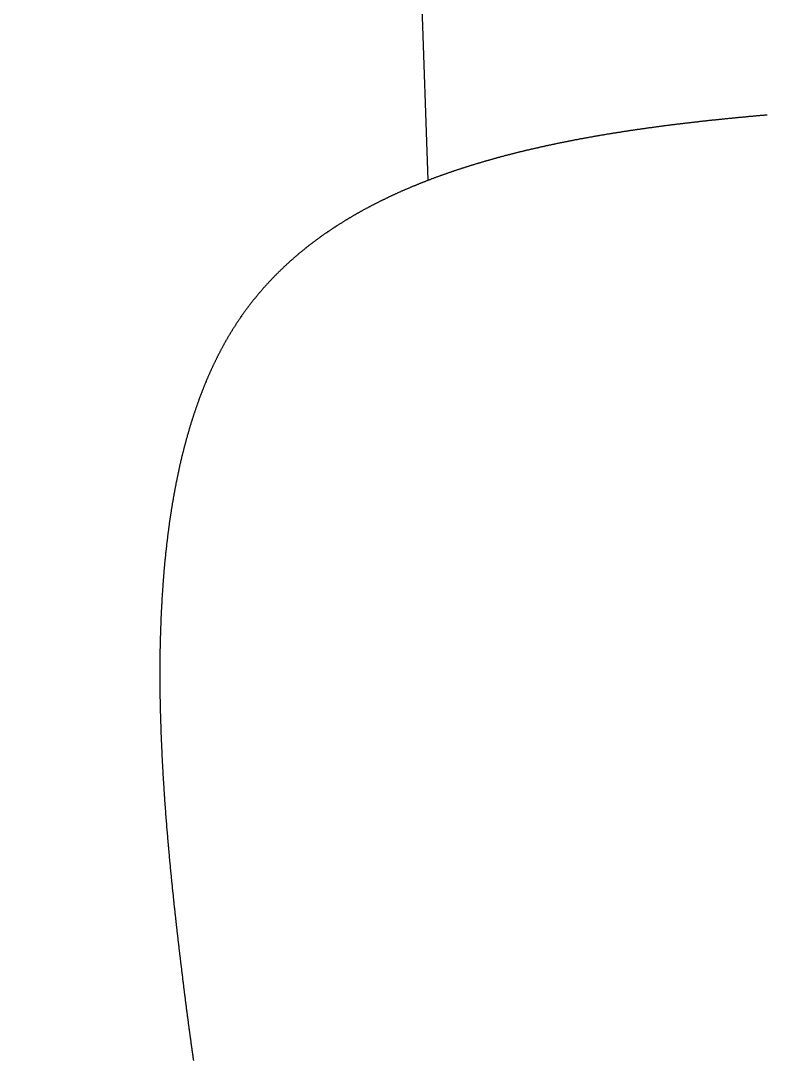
# Model space of a CAD drawing. Header units: millimetres. Extents: x 88 to 97873, y 32 to 55088.
# Drawn here: x 48986.26 to 48988.75, y 5114.831 to 5118.303 of the extents above; entities that cross this region are included whole.
import ezdxf

# ---------------------------------------------------------------- set-up
doc = ezdxf.new("R2010")
doc.units = ezdxf.units.MM
doc.header["$LTSCALE"] = 0.3

# ---------------------------------------------------------------- blocks, each defined once
blk = doc.blocks.new('FICHA_JACK5_FEMEA')
h = blk.add_hatch()
h.set_pattern_fill('ANSI35', color=256, scale=20, angle=43)
h.paths.add_polyline_path([(344.37, 0, 1), (-344.37, 0, 0.330565), (-99.72, -329.62), (-101.07, -328.28), (-102.31, -326.82), (-103.43, -325.3), (-104.47, -323.74), (-105.45, -322.14), (-106.38, -320.52), (-107.27, -318.93), (-108.1, -317.38), (-108.82, -316.04), (-110.22, -313.41), (-111.25, -311.49), (-112.23, -309.62), (-113.2, -307.78), (-114.15, -305.95), (-115.08, -304.13), (-116.01, -302.31), (-116.92, -300.49), (-117.82, -298.66), (-118.7, -296.83), (-119.58, -294.99), (-120.43, -293.15), (-121.26, -291.31), (-122.08, -289.46), (-122.88, -287.59), (-123.66, -285.71), (-124.42, -283.83), (-125.15, -281.94), (-125.85, -280.05), (-126.52, -278.16), (-127.17, -276.25), (-127.79, -274.34), (-128.37, -272.42), (-128.93, -270.49), (-129.45, -268.56), (-129.95, -266.64), (-130.42, -264.72), (-130.86, -262.8), (-131.28, -260.86), (-131.68, -258.9), (-132.06, -256.93), (-132.43, -254.96), (-132.77, -252.99), (-133.1, -251.02), (-133.41, -249.04), (-133.71, -247.06), (-134, -245.09), (-134.27, -243.11), (-134.54, -241.14), (-134.79, -239.18), (-135.03, -237.23), (-135.27, -235.25), (-135.51, -233.19), (-135.75, -231.13), (-135.97, -229.06), (-136.18, -227.02), (-136.38, -224.98), (-136.56, -222.95), (-136.72, -220.92), (-136.87, -218.88), (-137, -216.83), (-137.11, -214.76), (-137.2, -212.72), (-137.27, -210.71), (-137.31, -208.69), (-137.33, -206.68), (-137.32, -204.63), (-137.28, -202.56), (-137.2, -200.5), (-137.09, -198.45), (-136.94, -196.42), (-136.75, -194.37), (-136.51, -192.31), (-136.23, -190.29), (-135.89, -188.26), (-135.49, -186.23), (-135.03, -184.25), (-134.51, -182.28), (-133.91, -180.34), (-133.24, -178.42), (-132.47, -176.51), (-131.6, -174.65), (-130.63, -172.83), (-129.56, -171.09), (-128.4, -169.44), (-127.13, -167.88), (-125.77, -166.4), (-124.32, -165.01), (-122.81, -163.72), (-121.24, -162.52), (-119.6, -161.4), (-117.91, -160.36), (-116.18, -159.4), (-114.41, -158.52), (-112.62, -157.7), (-110.77, -156.94), (-108.9, -156.24), (-107.02, -155.59), (-105.12, -155), (-103.21, -154.46), (-101.27, -153.96), (-99.33, -153.5), (-97.39, -153.07), (-95.42, -152.68), (-93.46, -152.33), (-91.51, -152), (-89.54, -151.7), (-87.55, -151.42), (-85.58, -151.16), (-83.63, -150.93), (-81.67, -150.71), (-79.7, -150.51), (-77.72, -150.32), (-75.73, -150.15), (-73.77, -149.99), (-71.79, -149.83), (-69.78, -149.69), (-67.77, -149.55), (-65.75, -149.42), (-63.74, -149.29), (-61.72, -149.18), (-59.7, -149.07), (-57.67, -148.97), (-55.65, -148.88), (-53.62, -148.79), (-51.59, -148.71), (-49.55, -148.63), (-47.51, -148.56), (-45.48, -148.5), (-43.47, -148.44), (-41.5, -148.39), (-39.53, -148.35), (-37.55, -148.3), (-35.58, -148.26), (-33.6, -148.23), (-31.62, -148.2), (-29.64, -148.17), (-27.66, -148.15), (-25.68, -148.13), (-23.7, -148.11), (-21.71, -148.1), (-19.73, -148.08), (-17.74, -148.07), (-16.69, -148.07), (-16.62, -148.07), (-16.55, -148.07), (-16.47, -148.07), (-16.4, -148.07), (-16.33, -148.07), (-16.25, -148.07), (-16.18, -148.07), (-16.11, -148.07), (-16.03, -148.07), (-15.96, -148.07), (-15.88, -148.06), (-15.81, -148.06), (-15.74, -148.06), (-15.66, -148.06), (-15.59, -148.06), (-15.52, -148.06), (-15.44, -148.06), (-15.37, -148.06), (-15.3, -148.06), (-15.22, -148.06), (-15.15, -148.06), (-15.07, -148.06), (-15, -148.06), (-14.93, -148.06), (-14.85, -148.06), (-14.78, -148.06), (-14.71, -148.06), (-14.63, -148.06), (-14.56, -148.06), (-14.49, -148.06), (-14.41, -148.06), (-14.34, -148.06), (-14.26, -148.06), (-14.19, -148.06), (-14.12, -148.06), (-14.04, -148.06), (-13.97, -148.06), (-13.9, -148.06), (-13.82, -148.06), (-13.75, -148.06), (-13.68, -148.06), (-13.6, -148.06), (-13.53, -148.06), (-13.45, -148.06), (-13.38, -148.06), (-13.31, -148.06), (-13.23, -148.06), (-13.16, -148.06), (-13.09, -148.06), (-13.01, -148.06), (-12.94, -148.06), (-12.86, -148.06), (-12.79, -148.06), (-12.72, -148.05), (-12.64, -148.05), (-12.57, -148.05), (-12.5, -148.05), (-12.42, -148.05), (-12.35, -148.05), (-12.28, -148.05), (-12.2, -148.05), (-12.13, -148.05), (-12.05, -148.05), (-11.98, -148.05), (-11.91, -148.05), (-11.83, -148.05), (-11.76, -148.05), (-11.69, -148.05), (-11.61, -148.05), (-11.54, -148.05), (-11.46, -148.05), (-11.39, -148.05), (-11.32, -148.05), (-11.24, -148.05), (-11.17, -148.05), (-11.1, -148.05), (-11.02, -148.05), (-10.95, -148.05), (-10.88, -148.05), (-10.8, -148.05), (-10.73, -148.05), (-10.65, -148.05), (-10.58, -148.05), (-10.51, -148.05), (-10.43, -148.05), (-10.36, -148.05), (-10.29, -148.05), (-10.21, -148.05), (-10.14, -148.05), (-10.06, -148.05), (-9.99, -148.05), (-9.92, -148.05), (-9.84, -148.05), (-9.77, -148.05), (-9.7, -148.05), (-9.62, -148.05), (-9.55, -148.05), (-9.48, -148.05), (-9.4, -148.05), (-9.33, -148.05), (-9.25, -148.05), (-9.18, -148.05), (-9.11, -148.05), (-9.03, -148.05), (-8.96, -148.05), (-8.89, -148.05), (-8.81, -148.05), (-8.74, -148.05), (-8.66, -148.05), (-8.59, -148.05), (-8.52, -148.05), (-8.44, -148.05), (-8.37, -148.05), (-8.3, -148.05), (-8.22, -148.05), (-8.15, -148.05), (-8.07, -148.05), (-8, -148.05), (-7.93, -148.05), (-7.85, -148.05), (-7.78, -148.05), (-7.71, -148.05), (-7.63, -148.05), (-7.56, -148.05), (-7.48, -148.05), (-7.41, -148.05), (-7.34, -148.05), (-7.26, -148.05), (-7.19, -148.05), (-7.12, -148.05), (-7.04, -148.05), (-6.97, -148.05), (-6.89, -148.05), (-6.82, -148.05), (-6.75, -148.05), (-6.67, -148.05), (-6.6, -148.05), (-6.53, -148.05), (-6.45, -148.05), (-6.38, -148.05), (-6.31, -148.05), (-6.23, -148.05), (-6.16, -148.05), (-6.08, -148.05), (-6.01, -148.05), (-5.94, -148.05), (-5.86, -148.05), (-5.79, -148.05), (-5.72, -148.05), (-5.64, -148.05), (-5.57, -148.04), (-5.49, -148.04), (-5.42, -148.04), (-5.35, -148.04), (-5.27, -148.04), (-5.2, -148.04), (-5.13, -148.04), (-5.05, -148.04), (-4.98, -148.04), (-4.9, -148.04), (-4.83, -148.04), (-4.76, -148.04), (-4.68, -148.04), (-4.61, -148.04), (-4.54, -148.04), (-4.46, -148.04), (-4.39, -148.04), (-4.31, -148.04), (-4.24, -148.04), (-4.17, -148.04), (-4.09, -148.04), (-4.02, -148.04), (-3.95, -148.04), (-3.87, -148.04), (-3.8, -148.04), (-3.72, -148.04), (-3.65, -148.04), (-3.58, -148.04), (-3.5, -148.04), (-3.43, -148.04), (-3.36, -148.04), (-3.28, -148.04), (-3.21, -148.04), (-3.13, -148.04), (-3.06, -148.04), (-2.99, -148.04), (-2.91, -148.04), (-2.84, -148.04), (-2.77, -148.04), (-2.69, -148.04), (-2.62, -148.04), (-2.54, -148.04), (-2.47, -148.04), (-2.4, -148.04), (-2.32, -148.04), (-2.25, -148.04), (-2.18, -148.04), (-2.1, -148.04), (-2.03, -148.04), (-1.95, -148.04), (-1.88, -148.04), (-1.81, -148.04), (-1.73, -148.04), (-1.66, -148.04), (-1.59, -148.04), (-1.51, -148.04), (-1.44, -148.04), (-1.36, -148.04), (-1.29, -148.04), (-1.22, -148.04), (-1.14, -148.04), (-1.07, -148.04), (-1, -148.04), (-0.92, -148.04), (-0.85, -148.04), (-0.77, -148.04), (-0.7, -148.04), (-0.63, -148.04), (-0.55, -148.04), (-0.48, -148.04), (-0.41, -148.04), (-0.33, -148.04), (-0.26, -148.04), (-0.18, -148.04), (-0.11, -148.04), (-0.04, -148.04), (0.04, -148.04), (0.11, -148.04), (0.18, -148.04), (0.26, -148.04), (0.33, -148.04), (0.41, -148.04), (0.48, -148.04), (0.55, -148.04), (0.63, -148.04), (0.7, -148.04), (0.77, -148.04), (0.85, -148.04), (0.92, -148.04), (1, -148.04), (1.07, -148.04), (1.14, -148.04), (1.22, -148.04), (1.29, -148.04), (1.36, -148.04), (1.44, -148.04), (1.51, -148.04), (1.59, -148.04), (1.66, -148.04), (1.73, -148.04), (1.81, -148.04), (1.88, -148.04), (1.95, -148.04), (2.03, -148.04), (2.1, -148.04), (2.18, -148.04), (2.25, -148.04), (2.32, -148.04), (2.4, -148.04), (2.47, -148.04), (2.54, -148.04), (2.62, -148.04), (2.69, -148.04), (2.77, -148.04), (2.84, -148.04), (2.91, -148.04), (2.99, -148.04), (3.06, -148.04), (3.13, -148.04), (3.21, -148.04), (3.28, -148.04), (3.36, -148.04), (3.43, -148.04), (3.5, -148.04), (3.58, -148.04), (3.65, -148.04), (3.72, -148.04), (3.8, -148.04), (3.87, -148.04), (3.95, -148.04), (4.02, -148.04), (4.09, -148.04), (4.17, -148.04), (4.24, -148.04), (4.31, -148.04), (4.39, -148.04), (4.46, -148.04), (4.54, -148.04), (4.61, -148.04), (4.68, -148.04), (4.76, -148.04), (4.83, -148.04), (4.9, -148.04), (4.98, -148.04), (5.05, -148.04), (5.13, -148.04), (5.2, -148.04), (5.27, -148.04), (5.35, -148.04), (5.42, -148.04), (5.49, -148.04), (5.57, -148.04), (5.64, -148.04), (5.72, -148.04), (5.79, -148.04), (5.86, -148.04), (5.94, -148.04), (6.01, -148.04), (6.08, -148.04), (6.16, -148.04), (6.23, -148.04), (6.31, -148.04), (6.38, -148.04), (6.45, -148.04), (6.53, -148.04), (6.6, -148.04), (6.67, -148.04), (6.75, -148.04), (6.82, -148.04), (6.9, -148.04), (6.97, -148.04), (7.04, -148.04), (7.12, -148.04), (7.19, -148.04), (7.26, -148.04), (7.34, -148.04), (7.41, -148.04), (7.48, -148.04), (7.56, -148.04), (7.63, -148.05), (7.71, -148.05), (7.78, -148.05), (7.85, -148.05), (7.93, -148.05), (8, -148.05), (8.07, -148.05), (8.15, -148.05), (8.22, -148.05), (8.3, -148.05), (8.37, -148.05), (8.44, -148.05), (8.52, -148.05), (8.59, -148.05), (8.66, -148.05), (8.74, -148.05), (8.81, -148.05), (8.89, -148.05), (8.96, -148.05), (9.03, -148.05), (9.11, -148.05), (9.18, -148.05), (9.25, -148.05), (9.33, -148.05), (9.4, -148.05), (9.48, -148.05), (9.55, -148.05), (9.62, -148.05), (9.7, -148.05), (9.77, -148.05), (9.84, -148.05), (9.92, -148.05), (9.99, -148.05), (10.07, -148.05), (10.14, -148.05), (10.21, -148.05), (10.29, -148.05), (10.36, -148.05), (10.43, -148.05), (10.51, -148.05), (10.58, -148.05), (10.66, -148.05), (10.73, -148.05), (10.8, -148.05), (10.88, -148.05), (10.95, -148.05), (11.02, -148.05), (11.1, -148.05), (11.17, -148.05), (11.24, -148.05), (11.32, -148.05), (11.39, -148.05), (11.47, -148.05), (11.54, -148.05), (11.61, -148.05), (11.69, -148.05), (11.76, -148.05), (11.83, -148.05), (11.91, -148.05), (11.98, -148.05), (12.06, -148.05), (12.13, -148.05), (12.2, -148.05), (12.28, -148.05), (12.35, -148.05), (12.42, -148.05), (12.5, -148.05), (12.57, -148.05), (12.65, -148.05), (12.72, -148.05), (12.79, -148.05), (12.87, -148.05), (12.94, -148.05), (13.01, -148.05), (13.09, -148.05), (13.16, -148.05), (13.23, -148.05), (13.31, -148.05), (13.38, -148.05), (13.46, -148.05), (13.53, -148.05), (13.6, -148.05), (13.68, -148.05), (13.75, -148.05), (13.82, -148.05), (13.9, -148.05), (13.97, -148.05), (14.05, -148.05), (14.12, -148.05), (14.19, -148.05), (14.27, -148.05), (14.34, -148.05), (14.41, -148.05), (14.49, -148.05), (14.56, -148.05), (14.63, -148.05), (14.71, -148.05), (14.78, -148.06), (14.86, -148.06), (14.93, -148.06), (15, -148.06), (15.08, -148.06), (15.15, -148.06), (15.22, -148.06), (15.3, -148.06), (15.37, -148.06), (15.44, -148.06), (15.52, -148.06), (15.59, -148.06), (15.67, -148.06), (15.74, -148.06), (15.81, -148.06), (15.89, -148.06), (15.96, -148.06), (16.03, -148.06), (16.11, -148.06), (16.18, -148.06), (16.26, -148.06), (16.33, -148.06), (16.4, -148.06), (16.48, -148.06), (16.55, -148.06), (16.62, -148.06), (16.7, -148.06), (16.77, -148.06), (16.84, -148.06), (16.92, -148.06), (16.99, -148.06), (17.07, -148.06), (17.14, -148.06), (17.21, -148.06), (17.29, -148.06), (17.36, -148.06), (17.43, -148.06), (17.51, -148.06), (17.58, -148.06), (17.65, -148.06), (17.73, -148.06), (17.8, -148.06), (18.89, -148.07), (20.95, -148.08), (23.01, -148.09), (25.06, -148.11), (27.12, -148.12), (29.18, -148.14), (31.23, -148.17), (33.28, -148.2), (35.34, -148.23), (37.39, -148.26), (39.44, -148.3), (41.48, -148.34), (43.53, -148.39), (45.57, -148.45), (47.61, -148.5), (49.65, -148.57), (51.69, -148.64), (53.72, -148.71), (55.75, -148.8), (57.78, -148.88), (59.81, -148.98), (61.83, -149.08), (63.86, -149.19), (65.87, -149.3), (67.89, -149.43), (69.9, -149.56), (71.91, -149.7), (73.96, -149.85), (76.05, -150.01), (78.11, -150.18), (80.17, -150.37), (82.22, -150.56), (84.26, -150.78), (86.29, -151.01), (88.3, -151.25), (90.34, -151.53), (92.39, -151.82), (94.41, -152.15), (96.42, -152.5), (98.43, -152.88), (100.45, -153.3), (102.44, -153.76), (104.43, -154.25), (106.41, -154.8), (108.38, -155.39), (110.34, -156.04), (112.25, -156.74), (114.14, -157.5), (116, -158.33), (117.83, -159.23), (119.62, -160.2), (121.37, -161.26), (123.07, -162.41), (124.69, -163.63), (126.23, -164.93), (127.68, -166.32), (129.05, -167.79), (130.32, -169.35), (131.48, -170.97), (132.52, -172.66), (133.47, -174.41), (134.33, -176.21), (135.09, -178.06), (135.77, -179.93), (136.37, -181.84), (136.9, -183.76), (137.36, -185.7), (137.76, -187.65), (138.11, -189.61), (138.4, -191.56), (138.65, -193.54), (138.85, -195.54), (139.02, -197.53), (139.14, -199.51), (139.23, -201.49), (139.29, -203.49), (139.32, -205.5), (139.32, -207.51), (139.29, -209.53), (139.24, -211.54), (139.16, -213.55), (139.06, -215.55), (138.95, -217.55), (138.82, -219.53), (138.67, -221.5), (138.5, -223.48), (138.32, -225.48), (138.13, -227.45), (137.92, -229.42), (137.71, -231.39), (137.49, -233.32), (137.26, -235.31), (137.01, -237.35), (136.75, -239.38), (136.49, -241.4), (136.22, -243.41), (135.94, -245.43), (135.64, -247.45), (135.34, -249.47), (135.01, -251.48), (134.67, -253.49), (134.32, -255.5), (133.95, -257.5), (133.55, -259.5), (133.13, -261.49), (132.69, -263.48), (132.23, -265.44), (131.75, -267.39), (131.23, -269.34), (130.69, -271.28), (130.12, -273.21), (129.52, -275.14), (128.89, -277.06), (128.24, -278.96), (127.56, -280.83), (126.86, -282.68), (126.13, -284.53), (125.38, -286.37), (124.61, -288.21), (123.82, -290.03), (123.01, -291.84), (122.19, -293.64), (121.36, -295.42), (120.51, -297.21), (119.65, -298.98), (118.78, -300.76), (117.89, -302.52), (117.01, -304.27), (116.11, -306.01), (115.22, -307.72), (114.33, -309.43), (113.44, -311.1), (112.6, -312.7), (112.12, -313.59), (112.11, -313.62), (112.09, -313.65), (112.07, -313.68), (111.13, -315.45), (109.98, -317.6), (108.91, -319.56), (107.84, -321.45), (106.74, -323.29), (105.58, -325.08), (104.33, -326.79), (102.98, -328.37), (102.62, -328.72, 0.328122)])
blk.add_lwpolyline([(78.16, -150.19), (78.23, -150.19), (78.3, -150.2), (78.37, -150.21), (78.44, -150.21), (78.52, -150.22), (78.59, -150.22), (78.66, -150.23), (78.73, -150.24), (78.8, -150.24), (78.87, -150.25), (78.94, -150.26), (79.01, -150.26), (79.08, -150.27), (79.16, -150.27), (79.23, -150.28), (79.3, -150.29), (79.37, -150.29), (79.44, -150.3), (79.51, -150.31), (79.58, -150.31), (79.65, -150.32), (79.72, -150.33), (79.79, -150.33), (79.87, -150.34), (79.94, -150.35), (80.01, -150.35), (80.08, -150.36), (80.15, -150.37), (80.22, -150.37), (80.29, -150.38), (80.36, -150.39), (80.43, -150.39), (80.5, -150.4), (80.57, -150.41), (80.65, -150.41), (80.72, -150.42), (80.79, -150.43), (80.86, -150.43), (80.93, -150.44), (81, -150.45), (81.07, -150.45), (81.14, -150.46), (81.21, -150.47), (81.28, -150.47), (81.35, -150.48), (81.42, -150.49), (81.5, -150.49), (81.57, -150.5), (81.64, -150.51), (81.71, -150.51), (81.78, -150.52), (81.85, -150.53), (81.92, -150.54), (81.99, -150.54), (82.06, -150.55), (82.13, -150.56), (82.2, -150.56), (82.27, -150.57), (82.34, -150.58), (82.41, -150.58), (82.48, -150.59), (82.55, -150.6), (82.62, -150.61), (82.7, -150.61), (82.77, -150.62), (82.84, -150.63), (82.91, -150.64), (82.98, -150.64), (83.05, -150.65), (83.12, -150.66), (83.19, -150.66), (83.26, -150.67), (83.33, -150.68), (83.4, -150.69), (83.47, -150.69), (83.54, -150.7), (83.61, -150.71), (83.68, -150.72), (83.75, -150.72), (83.82, -150.73), (83.89, -150.74), (83.96, -150.75), (84.03, -150.75), (84.1, -150.76), (84.17, -150.77), (84.24, -150.78), (84.31, -150.78), (84.38, -150.79), (84.45, -150.8), (84.52, -150.81), (84.59, -150.82), (84.66, -150.82), (84.73, -150.83), (84.8, -150.84), (84.87, -150.85), (84.94, -150.85), (85.01, -150.86), (85.08, -150.87), (85.15, -150.88), (85.22, -150.89), (85.29, -150.89), (85.36, -150.9), (85.43, -150.91), (85.5, -150.92), (85.57, -150.93), (85.64, -150.93), (85.71, -150.94), (85.78, -150.95), (85.85, -150.96), (85.92, -150.97), (85.99, -150.97), (86.06, -150.98), (86.13, -150.99), (86.2, -151), (86.27, -151.01), (86.34, -151.01), (86.41, -151.02), (86.48, -151.03), (86.55, -151.04), (86.62, -151.05), (86.69, -151.06), (86.76, -151.06), (86.83, -151.07), (86.9, -151.08), (86.97, -151.09), (87.04, -151.1), (87.11, -151.11), (87.18, -151.12), (87.25, -151.12), (87.32, -151.13), (87.39, -151.14), (87.46, -151.15), (87.53, -151.16), (87.59, -151.17), (87.66, -151.18), (87.73, -151.18), (87.8, -151.19), (87.87, -151.2), (87.94, -151.21), (88.01, -151.22), (88.08, -151.23), (88.15, -151.24), (88.22, -151.25), (88.29, -151.25), (88.36, -151.26), (88.43, -151.27), (88.5, -151.28), (88.56, -151.29), (88.63, -151.3), (88.7, -151.31), (88.77, -151.32), (88.84, -151.33), (88.91, -151.34), (88.98, -151.34), (89.05, -151.35), (89.12, -151.36), (89.19, -151.37), (89.25, -151.38), (89.32, -151.39), (89.39, -151.4), (89.46, -151.41), (89.53, -151.42), (89.6, -151.43), (89.67, -151.44), (89.74, -151.45), (89.81, -151.46), (89.87, -151.46), (89.94, -151.47), (90.01, -151.48), (90.08, -151.49), (90.15, -151.5), (90.22, -151.51), (90.29, -151.52), (90.36, -151.53), (90.42, -151.54), (90.49, -151.55), (90.56, -151.56), (90.63, -151.57), (90.7, -151.58), (90.77, -151.59), (90.84, -151.6), (90.9, -151.61), (90.97, -151.62), (91.04, -151.63), (91.11, -151.64), (91.18, -151.65), (91.25, -151.66), (91.31, -151.67), (91.38, -151.68), (91.45, -151.69), (91.52, -151.7), (91.59, -151.71), (91.66, -151.72), (91.72, -151.73), (91.79, -151.74), (91.86, -151.75), (91.93, -151.76), (92, -151.77), (92.06, -151.78), (92.13, -151.79), (92.2, -151.8), (92.27, -151.81), (92.34, -151.82), (92.4, -151.83), (92.47, -151.84), (92.54, -151.85), (92.61, -151.86), (92.68, -151.87), (92.74, -151.88), (92.81, -151.89), (92.88, -151.9), (92.95, -151.92), (93.02, -151.93), (93.08, -151.94), (93.15, -151.95), (93.22, -151.96), (93.29, -151.97), (93.35, -151.98), (93.42, -151.99), (93.49, -152), (93.56, -152.01), (93.62, -152.02), (93.69, -152.03), (93.76, -152.04), (93.83, -152.06), (93.89, -152.07), (93.96, -152.08), (94.03, -152.09), (94.1, -152.1), (94.16, -152.11), (94.23, -152.12), (94.3, -152.13), (94.37, -152.14), (94.43, -152.16), (94.5, -152.17), (94.57, -152.18), (94.63, -152.19), (94.7, -152.2), (94.77, -152.21), (94.84, -152.22), (94.9, -152.23), (94.97, -152.25), (95.04, -152.26), (95.1, -152.27), (95.17, -152.28), (95.24, -152.29), (95.3, -152.3), (95.37, -152.32), (95.44, -152.33), (95.51, -152.34), (95.57, -152.35), (95.64, -152.36), (95.71, -152.37), (95.77, -152.39), (95.84, -152.4), (95.91, -152.41), (95.97, -152.42), (96.04, -152.43), (96.11, -152.45), (96.17, -152.46), (96.24, -152.47), (96.31, -152.48), (96.37, -152.49), (96.44, -152.51), (96.5, -152.52), (96.57, -152.53), (96.64, -152.54), (96.7, -152.55), (96.77, -152.57), (96.84, -152.58), (96.9, -152.59), (96.97, -152.6), (97.04, -152.62), (97.1, -152.63), (97.17, -152.64), (97.23, -152.65), (97.3, -152.67), (97.37, -152.68), (97.43, -152.69), (97.5, -152.7), (97.56, -152.72), (97.63, -152.73), (97.7, -152.74), (97.76, -152.75), (97.83, -152.77), (97.89, -152.78), (97.96, -152.79), (98.03, -152.81), (98.09, -152.82), (98.16, -152.83), (98.22, -152.84), (98.29, -152.86), (98.35, -152.87), (98.42, -152.88), (98.48, -152.9), (98.55, -152.91), (98.62, -152.92), (98.68, -152.94), (98.75, -152.95), (98.81, -152.96), (98.88, -152.98), (98.94, -152.99), (99.01, -153), (99.07, -153.02), (99.14, -153.03), (99.2, -153.04), (99.27, -153.06), (99.33, -153.07), (99.4, -153.08), (99.46, -153.1), (99.53, -153.11), (99.6, -153.12), (99.66, -153.14), (99.73, -153.15), (99.79, -153.16), (99.86, -153.18), (99.92, -153.19), (99.98, -153.21), (100.05, -153.22), (100.11, -153.23), (100.18, -153.25), (100.24, -153.26), (100.31, -153.28), (100.37, -153.29), (100.44, -153.3), (100.5, -153.32), (100.57, -153.33), (100.63, -153.35), (100.7, -153.36), (100.76, -153.38), (100.83, -153.39), (100.89, -153.4), (100.95, -153.42), (101.02, -153.43), (101.08, -153.45), (101.15, -153.46), (101.21, -153.48), (101.28, -153.49), (101.34, -153.51), (101.4, -153.52), (101.47, -153.53), (101.53, -153.55), (101.6, -153.56), (101.66, -153.58), (101.72, -153.59), (101.79, -153.61), (101.85, -153.62), (101.92, -153.64), (101.98, -153.65), (102.04, -153.67), (102.11, -153.68), (102.17, -153.7), (102.24, -153.71), (102.3, -153.73), (102.36, -153.74), (102.43, -153.76), (102.49, -153.77), (102.55, -153.79), (102.62, -153.8), (102.68, -153.82), (102.74, -153.83), (102.81, -153.85), (102.87, -153.87), (102.93, -153.88), (103, -153.9), (103.06, -153.91), (103.12, -153.93), (103.19, -153.94), (103.25, -153.96), (103.31, -153.97), (103.38, -153.99), (103.44, -154.01), (103.5, -154.02), (103.57, -154.04), (103.63, -154.05), (103.69, -154.07), (103.75, -154.09), (103.82, -154.1), (103.88, -154.12), (103.94, -154.13), (104.01, -154.15), (104.07, -154.17), (104.13, -154.18), (104.19, -154.2), (104.26, -154.21), (104.32, -154.23), (104.38, -154.25), (104.44, -154.26), (104.51, -154.28), (104.57, -154.3), (104.63, -154.31), (104.69, -154.33), (104.76, -154.35), (104.82, -154.36), (104.88, -154.38), (104.94, -154.4), (105.01, -154.41), (105.07, -154.43), (105.13, -154.45), (105.19, -154.46), (105.25, -154.48), (105.32, -154.5), (105.38, -154.51), (105.44, -154.53), (105.5, -154.55), (105.56, -154.57), (105.63, -154.58), (105.69, -154.6), (105.75, -154.62), (105.81, -154.63), (105.87, -154.65), (105.93, -154.67), (106, -154.69), (106.06, -154.7), (106.12, -154.72), (106.18, -154.74), (106.24, -154.76), (106.3, -154.77), (106.36, -154.79), (106.43, -154.81), (106.49, -154.83), (106.55, -154.84), (106.61, -154.86), (106.67, -154.88), (106.73, -154.9), (106.79, -154.92), (106.85, -154.93), (106.91, -154.95), (106.98, -154.97), (107.04, -154.99), (107.1, -155.01), (107.16, -155.02), (107.22, -155.04), (107.28, -155.06), (107.34, -155.08), (107.4, -155.1), (107.46, -155.11), (107.52, -155.13), (107.58, -155.15), (107.64, -155.17), (107.7, -155.19), (107.76, -155.21), (107.82, -155.23), (107.89, -155.24), (107.95, -155.26), (108.01, -155.28), (108.07, -155.3), (108.13, -155.32), (108.19, -155.34), (108.25, -155.36), (108.31, -155.38), (108.37, -155.39), (108.43, -155.41), (108.49, -155.43), (108.55, -155.45), (108.61, -155.47), (108.67, -155.49), (108.73, -155.51), (108.79, -155.53), (108.85, -155.55), (108.91, -155.57), (108.97, -155.59), (109.02, -155.61), (109.08, -155.63), (109.14, -155.65), (109.2, -155.66), (109.26, -155.68), (109.32, -155.7), (109.38, -155.72), (109.44, -155.74), (109.5, -155.76), (109.56, -155.78), (109.62, -155.8), (109.68, -155.82), (109.74, -155.84), (109.8, -155.86), (109.85, -155.88), (109.91, -155.9), (109.97, -155.92), (110.03, -155.94), (110.09, -155.96), (110.15, -155.98), (110.21, -156), (110.27, -156.02), (110.32, -156.04), (110.38, -156.07), (110.44, -156.09), (110.5, -156.11), (110.56, -156.13), (110.62, -156.15), (110.68, -156.17), (110.73, -156.19), (110.79, -156.21), (110.85, -156.23), (110.91, -156.25), (110.97, -156.27), (111.03, -156.29), (111.08, -156.31), (111.14, -156.33), (111.2, -156.36), (111.26, -156.38), (111.32, -156.4), (111.37, -156.42), (111.43, -156.44), (111.49, -156.46), (111.55, -156.48), (111.6, -156.5), (111.66, -156.53), (111.72, -156.55), (111.78, -156.57), (111.83, -156.59), (111.89, -156.61), (111.95, -156.63), (112.01, -156.66), (112.06, -156.68), (112.12, -156.7), (112.18, -156.72), (112.24, -156.74), (112.29, -156.76), (112.35, -156.79), (112.41, -156.81), (112.46, -156.83), (112.52, -156.85), (112.58, -156.88), (112.64, -156.9), (112.69, -156.92), (112.75, -156.94), (112.81, -156.96), (112.86, -156.99), (112.92, -157.01), (112.98, -157.03), (113.03, -157.05), (113.09, -157.08), (113.14, -157.1), (113.2, -157.12), (113.26, -157.14), (113.31, -157.17), (113.37, -157.19), (113.43, -157.21), (113.48, -157.24), (113.54, -157.26), (113.59, -157.28), (113.65, -157.31), (113.71, -157.33), (113.76, -157.35), (113.82, -157.37), (113.87, -157.4), (113.93, -157.42), (113.99, -157.44), (114.04, -157.47), (114.1, -157.49), (114.15, -157.52), (114.21, -157.54), (114.26, -157.56), (114.32, -157.59), (114.37, -157.61), (114.43, -157.63), (114.49, -157.66), (114.54, -157.68), (114.6, -157.7), (114.65, -157.73), (114.71, -157.75), (114.76, -157.78), (114.82, -157.8), (114.87, -157.82), (114.93, -157.85), (114.98, -157.87), (115.04, -157.9), (115.09, -157.92), (115.15, -157.95), (115.2, -157.97), (115.25, -158), (115.31, -158.02), (115.36, -158.04), (115.42, -158.07), (115.47, -158.09), (115.53, -158.12), (115.58, -158.14), (115.64, -158.17), (115.69, -158.19), (115.74, -158.22), (115.8, -158.24), (115.85, -158.27), (115.91, -158.29), (115.96, -158.32), (116.01, -158.34), (116.07, -158.37), (116.12, -158.39), (116.18, -158.42), (116.23, -158.44), (116.28, -158.47), (116.34, -158.5), (116.39, -158.52), (116.44, -158.55), (116.5, -158.57), (116.55, -158.6), (116.6, -158.62), (116.66, -158.65), (116.71, -158.68), (116.76, -158.7), (116.82, -158.73), (116.87, -158.75), (116.92, -158.78), (116.98, -158.81), (117.03, -158.83), (117.08, -158.86), (117.14, -158.88), (117.19, -158.91), (117.24, -158.94), (117.29, -158.96), (117.35, -158.99), (117.4, -159.02), (117.45, -159.04), (117.5, -159.07), (117.56, -159.1), (117.61, -159.12), (117.66, -159.15), (117.71, -159.18), (117.77, -159.2), (117.82, -159.23), (117.87, -159.26), (117.92, -159.28), (117.97, -159.31), (118.03, -159.34), (118.08, -159.37), (118.13, -159.39), (118.18, -159.42), (118.23, -159.45), (118.28, -159.47), (118.34, -159.5), (118.39, -159.53), (118.44, -159.56), (118.49, -159.58), (118.54, -159.61), (118.59, -159.64), (118.64, -159.67), (118.7, -159.7), (118.75, -159.72), (118.8, -159.75), (118.85, -159.78), (118.9, -159.81), (118.95, -159.84), (119, -159.86), (119.05, -159.89), (119.1, -159.92), (119.15, -159.95), (119.21, -159.98), (119.26, -160.01), (119.31, -160.03), (119.36, -160.06), (119.41, -160.09), (119.46, -160.12), (119.51, -160.15), (119.56, -160.18), (119.61, -160.21), (119.66, -160.24), (119.71, -160.26), (119.76, -160.29), (119.81, -160.32), (119.86, -160.35), (119.91, -160.38), (119.96, -160.41), (120.01, -160.44), (120.06, -160.47), (120.11, -160.5), (120.16, -160.53), (120.21, -160.56), (120.26, -160.59), (120.31, -160.62), (120.36, -160.65), (120.41, -160.67), (120.46, -160.7), (120.5, -160.73), (120.55, -160.76), (120.6, -160.79), (120.65, -160.82), (120.7, -160.85), (120.75, -160.88), (120.8, -160.91), (120.85, -160.94), (120.9, -160.97), (120.95, -161.01), (120.99, -161.04), (121.04, -161.07), (121.09, -161.1), (121.14, -161.13), (121.19, -161.16), (121.24, -161.19), (121.29, -161.22), (121.33, -161.25), (121.38, -161.28), (121.43, -161.31), (121.48, -161.34), (121.53, -161.37), (121.57, -161.4), (121.62, -161.44), (121.67, -161.47), (121.72, -161.5), (121.77, -161.53), (121.81, -161.56), (121.86, -161.59), (121.91, -161.62), (121.96, -161.66), (122, -161.69), (122.05, -161.72), (122.1, -161.75), (122.15, -161.78), (122.19, -161.81), (122.24, -161.85), (122.29, -161.88), (122.33, -161.91), (122.38, -161.94), (122.43, -161.97), (122.48, -162.01), (122.52, -162.04), (122.57, -162.07), (122.62, -162.1), (122.66, -162.13), (122.71, -162.17), (122.76, -162.2), (122.8, -162.23), (122.85, -162.27), (122.89, -162.3), (122.94, -162.33), (122.99, -162.36), (123.03, -162.4), (123.08, -162.43), (123.13, -162.46), (123.17, -162.5), (123.22, -162.53), (123.26, -162.56), (123.31, -162.59), (123.35, -162.63), (123.4, -162.66), (123.45, -162.69), (123.49, -162.73), (123.54, -162.76), (123.58, -162.8), (123.63, -162.83), (123.67, -162.86), (123.72, -162.9), (123.76, -162.93), (123.81, -162.96), (123.85, -163), (123.9, -163.03), (123.94, -163.07), (123.99, -163.1), (124.03, -163.13), (124.08, -163.17), (124.12, -163.2), (124.17, -163.24), (124.21, -163.27), (124.26, -163.31), (124.3, -163.34), (124.34, -163.38), (124.39, -163.41), (124.43, -163.44), (124.48, -163.48), (124.52, -163.51), (124.57, -163.55), (124.61, -163.58), (124.65, -163.62), (124.7, -163.65), (124.74, -163.69), (124.79, -163.72), (124.83, -163.76), (124.87, -163.8), (124.92, -163.83), (124.96, -163.87), (125, -163.9), (125.05, -163.94), (125.09, -163.97), (125.13, -164.01), (125.18, -164.04), (125.22, -164.08), (125.26, -164.12), (125.31, -164.15), (125.35, -164.19), (125.39, -164.22), (125.43, -164.26), (125.48, -164.3), (125.52, -164.33), (125.56, -164.37), (125.6, -164.41), (125.65, -164.44), (125.69, -164.48), (125.73, -164.52), (125.77, -164.55), (125.82, -164.59), (125.86, -164.63), (125.9, -164.66), (125.94, -164.7), (125.98, -164.74), (126.03, -164.77), (126.07, -164.81), (126.11, -164.85), (126.15, -164.88), (126.19, -164.92), (126.23, -164.96), (126.28, -165), (126.32, -165.03), (126.36, -165.07), (126.4, -165.11), (126.44, -165.15), (126.48, -165.18), (126.52, -165.22), (126.56, -165.26), (126.61, -165.3), (126.65, -165.34), (126.69, -165.37), (126.73, -165.41), (126.77, -165.45), (126.81, -165.49), (126.85, -165.53), (126.89, -165.57), (126.93, -165.6), (126.97, -165.64), (127.01, -165.68), (127.05, -165.72), (127.09, -165.76), (127.13, -165.8), (127.17, -165.84), (127.21, -165.87), (127.25, -165.91), (127.29, -165.95), (127.33, -165.99), (127.37, -166.03), (127.41, -166.07), (127.45, -166.11), (127.49, -166.15), (127.53, -166.19), (127.57, -166.23), (127.61, -166.27), (127.65, -166.31), (127.69, -166.35), (127.73, -166.39), (127.76, -166.43), (127.8, -166.47), (127.84, -166.51), (127.88, -166.55), (127.92, -166.59), (127.96, -166.63), (128, -166.67), (128.04, -166.71), (128.07, -166.75), (128.11, -166.79), (128.15, -166.83), (128.19, -166.87), (128.23, -166.91), (128.26, -166.95), (128.3, -166.99), (128.34, -167.03), (128.38, -167.07), (128.42, -167.11), (128.45, -167.15), (128.49, -167.2), (128.53, -167.24), (128.57, -167.28), (128.6, -167.32), (128.64, -167.36), (128.68, -167.4), (128.72, -167.44), (128.75, -167.48), (128.79, -167.53), (128.83, -167.57), (128.87, -167.61), (128.9, -167.65), (128.94, -167.69), (128.98, -167.74), (129.01, -167.78), (129.05, -167.82), (129.09, -167.86), (129.12, -167.9), (129.16, -167.95), (129.19, -167.99), (129.23, -168.03), (129.27, -168.07), (129.3, -168.12), (129.34, -168.16), (129.38, -168.2), (129.41, -168.24), (129.45, -168.29), (129.48, -168.33), (129.52, -168.37), (129.55, -168.42), (129.59, -168.46), (129.63, -168.5), (129.66, -168.55), (129.7, -168.59), (129.73, -168.63), (129.77, -168.68), (129.8, -168.72), (129.84, -168.76), (129.87, -168.81), (129.91, -168.85), (129.94, -168.89), (129.98, -168.94), (130.01, -168.98), (130.05, -169.03), (130.08, -169.07), (130.11, -169.11), (130.15, -169.16), (130.18, -169.2), (130.22, -169.25), (130.25, -169.29), (130.29, -169.34), (130.32, -169.38), (130.35, -169.43), (130.39, -169.47), (130.42, -169.51), (130.46, -169.56), (130.49, -169.6), (130.52, -169.65), (130.56, -169.69), (130.59, -169.74), (130.62, -169.78), (130.66, -169.83), (130.69, -169.88), (130.72, -169.92), (130.76, -169.97), (130.79, -170.01), (130.82, -170.06), (130.85, -170.1), (130.89, -170.15), (130.92, -170.2), (130.95, -170.24), (130.99, -170.29), (131.02, -170.33), (131.05, -170.38), (131.08, -170.43), (131.11, -170.47), (131.15, -170.52), (131.18, -170.56), (131.21, -170.61), (131.24, -170.66), (131.27, -170.7), (131.31, -170.75), (131.34, -170.8), (131.37, -170.84), (131.4, -170.89), (131.43, -170.94), (131.46, -170.99), (131.5, -171.03), (131.53, -171.08), (131.56, -171.13), (131.59, -171.17), (131.62, -171.22), (131.65, -171.27), (131.68, -171.32), (131.71, -171.36), (131.74, -171.41), (131.77, -171.46), (131.81, -171.51), (131.84, -171.56), (131.87, -171.6), (131.9, -171.65), (131.93, -171.7), (131.96, -171.75), (131.99, -171.8), (132.02, -171.85), (132.05, -171.89), (132.08, -171.94), (132.11, -171.99), (132.14, -172.04), (132.17, -172.09), (132.2, -172.14), (132.23, -172.19), (132.25, -172.24), (132.28, -172.28), (132.31, -172.33), (132.34, -172.38), (132.37, -172.43), (132.4, -172.48), (132.43, -172.53), (132.46, -172.58), (132.49, -172.63), (132.52, -172.68), (132.55, -172.73), (132.57, -172.78), (132.6, -172.83), (132.63, -172.88), (132.66, -172.93), (132.69, -172.98), (132.72, -173.03), (132.74, -173.08), (132.77, -173.13), (132.8, -173.18), (132.83, -173.23), (132.86, -173.28), (132.88, -173.33), (132.91, -173.38), (132.94, -173.43), (132.97, -173.48), (133, -173.53), (133.02, -173.58), (133.05, -173.63), (133.08, -173.68), (133.1, -173.73), (133.13, -173.79), (133.16, -173.84), (133.19, -173.89), (133.21, -173.94), (133.24, -173.99), (133.27, -174.04), (133.29, -174.09), (133.32, -174.14), (133.35, -174.2), (133.37, -174.25), (133.4, -174.3), (133.43, -174.35), (133.45, -174.4), (133.48, -174.46), (133.51, -174.51), (133.53, -174.56), (133.56, -174.61), (133.58, -174.66), (133.61, -174.72), (133.64, -174.77), (133.66, -174.82), (133.69, -174.87), (133.71, -174.92), (133.74, -174.98), (133.76, -175.03), (133.79, -175.08), (133.81, -175.14), (133.84, -175.19), (133.87, -175.24), (133.89, -175.29), (133.92, -175.35), (133.94, -175.4), (133.97, -175.45), (133.99, -175.51), (134.01, -175.56), (134.04, -175.61), (134.06, -175.67), (134.09, -175.72), (134.11, -175.77), (134.14, -175.83), (134.16, -175.88), (134.19, -175.93), (134.21, -175.99), (134.24, -176.04), (134.26, -176.09), (134.28, -176.15), (134.31, -176.2), (134.33, -176.26), (134.36, -176.31), (134.38, -176.36), (134.4, -176.42), (134.43, -176.47), (134.45, -176.53), (134.47, -176.58), (134.5, -176.64), (134.52, -176.69), (134.54, -176.75), (134.57, -176.8), (134.59, -176.85), (134.61, -176.91), (134.64, -176.96), (134.66, -177.02), (134.68, -177.07), (134.7, -177.13), (134.73, -177.18), (134.75, -177.24), (134.77, -177.29), (134.8, -177.35), (134.82, -177.4), (134.84, -177.46), (134.86, -177.51), (134.88, -177.57), (134.91, -177.63), (134.93, -177.68), (134.95, -177.74), (134.97, -177.79), (135, -177.85), (135.02, -177.9), (135.04, -177.96), (135.06, -178.02), (135.08, -178.07), (135.1, -178.13), (135.13, -178.18), (135.15, -178.24), (135.17, -178.3), (135.19, -178.35), (135.21, -178.41), (135.23, -178.46), (135.25, -178.52), (135.28, -178.58), (135.3, -178.63), (135.32, -178.69), (135.34, -178.75), (135.36, -178.8), (135.38, -178.86), (135.4, -178.92), (135.42, -178.97), (135.44, -179.03), (135.46, -179.09), (135.48, -179.14), (135.5, -179.2), (135.52, -179.26), (135.54, -179.32), (135.56, -179.37), (135.58, -179.43), (135.6, -179.49), (135.62, -179.55), (135.64, -179.6), (135.66, -179.66), (135.68, -179.72), (135.7, -179.77), (135.72, -179.83), (135.74, -179.89), (135.76, -179.95), (135.78, -180.01), (135.8, -180.06), (135.82, -180.12), (135.84, -180.18), (135.86, -180.24), (135.88, -180.3), (135.9, -180.35), (135.92, -180.41), (135.94, -180.47), (135.95, -180.53), (135.97, -180.59), (135.99, -180.64), (136.01, -180.7), (136.03, -180.76), (136.05, -180.82), (136.07, -180.88), (136.09, -180.94), (136.1, -181), (136.12, -181.05), (136.14, -181.11), (136.16, -181.17), (136.18, -181.23), (136.2, -181.29), (136.21, -181.35), (136.23, -181.41), (136.25, -181.47), (136.27, -181.53), (136.29, -181.59), (136.3, -181.64), (136.32, -181.7), (136.34, -181.76), (136.36, -181.82), (136.37, -181.88), (136.39, -181.94), (136.41, -182), (136.43, -182.06), (136.44, -182.12), (136.46, -182.18), (136.48, -182.24), (136.49, -182.3), (136.51, -182.36), (136.53, -182.42), (136.55, -182.48), (136.56, -182.54), (136.58, -182.6), (136.6, -182.66), (136.61, -182.72), (136.63, -182.78), (136.65, -182.84), (136.66, -182.9), (136.68, -182.96), (136.69, -183.02), (136.71, -183.08), (136.73, -183.14), (136.74, -183.2), (136.76, -183.26), (136.78, -183.32), (136.79, -183.38), (136.81, -183.44), (136.82, -183.5), (136.84, -183.56), (136.86, -183.62), (136.87, -183.69), (136.89, -183.75), (136.9, -183.81), (136.92, -183.87), (136.93, -183.93), (136.95, -183.99), (136.96, -184.05), (136.98, -184.11), (137, -184.17), (137.01, -184.23), (137.03, -184.3), (137.04, -184.36), (137.06, -184.42), (137.07, -184.48), (137.09, -184.54), (137.1, -184.6), (137.12, -184.66), (137.13, -184.73), (137.14, -184.79), (137.16, -184.85), (137.17, -184.91), (137.19, -184.97), (137.2, -185.03), (137.22, -185.1), (137.23, -185.16), (137.25, -185.22), (137.26, -185.28), (137.27, -185.34), (137.29, -185.41), (137.3, -185.47), (137.32, -185.53), (137.33, -185.59), (137.34, -185.65), (137.36, -185.72), (137.37, -185.78), (137.39, -185.84), (137.4, -185.9), (137.41, -185.97), (137.43, -186.03), (137.44, -186.09), (137.45, -186.15), (137.47, -186.22), (137.48, -186.28), (137.49, -186.34), (137.51, -186.4), (137.52, -186.47), (137.53, -186.53), (137.55, -186.59), (137.56, -186.66), (137.57, -186.72), (137.58, -186.78), (137.6, -186.84), (137.61, -186.91), (137.62, -186.97), (137.64, -187.03), (137.65, -187.1), (137.66, -187.16), (137.67, -187.22), (137.69, -187.29), (137.7, -187.35), (137.71, -187.41), (137.72, -187.48), (137.74, -187.54), (137.75, -187.6), (137.76, -187.67), (137.77, -187.73), (137.78, -187.79), (137.8, -187.86), (137.81, -187.92), (137.82, -187.98), (137.83, -188.05), (137.84, -188.11), (137.85, -188.17), (137.87, -188.24), (137.88, -188.3), (137.89, -188.37), (137.9, -188.43), (137.91, -188.49), (137.92, -188.56), (137.94, -188.62), (137.95, -188.69), (137.96, -188.75), (137.97, -188.81), (137.98, -188.88), (137.99, -188.94), (138, -189.01), (138.01, -189.07), (138.02, -189.14), (138.04, -189.2), (138.05, -189.26), (138.06, -189.33), (138.07, -189.39), (138.08, -189.46), (138.09, -189.52), (138.1, -189.59), (138.11, -189.65), (138.12, -189.72), (138.13, -189.78), (138.14, -189.84), (138.15, -189.91), (138.16, -189.97), (138.17, -190.04), (138.18, -190.1), (138.19, -190.17), (138.2, -190.23), (138.21, -190.3), (138.22, -190.36), (138.23, -190.43), (138.24, -190.49), (138.25, -190.56), (138.26, -190.62), (138.27, -190.69), (138.28, -190.75), (138.29, -190.82), (138.3, -190.88), (138.31, -190.95), (138.32, -191.01), (138.33, -191.08), (138.34, -191.15), (138.35, -191.21), (138.36, -191.28), (138.37, -191.34), (138.37, -191.41), (138.38, -191.47), (138.39, -191.54), (138.4, -191.6), (138.41, -191.67), (138.42, -191.73), (138.43, -191.8), (138.44, -191.87), (138.45, -191.93), (138.45, -192), (138.46, -192.06), (138.47, -192.13), (138.48, -192.19), (138.49, -192.26), (138.5, -192.33), (138.51, -192.39), (138.51, -192.46), (138.52, -192.52), (138.53, -192.59), (138.54, -192.66), (138.55, -192.72), (138.55, -192.79), (138.56, -192.85), (138.57, -192.92), (138.58, -192.99), (138.59, -193.05), (138.59, -193.12), (138.6, -193.18), (138.61, -193.25), (138.62, -193.32), (138.63, -193.38), (138.63, -193.45), (138.64, -193.52), (138.65, -193.58), (138.66, -193.65), (138.66, -193.72), (138.67, -193.78), (138.68, -193.85), (138.69, -193.92), (138.69, -193.98), (138.7, -194.05), (138.71, -194.11), (138.71, -194.18), (138.72, -194.25), (138.73, -194.31), (138.74, -194.38), (138.74, -194.45), (138.75, -194.52), (138.76, -194.58), (138.76, -194.65), (138.77, -194.72), (138.78, -194.78), (138.78, -194.85), (138.79, -194.92), (138.8, -194.98), (138.8, -195.05), (138.81, -195.12), (138.82, -195.18), (138.82, -195.25), (138.83, -195.32), (138.83, -195.39), (138.84, -195.45), (138.85, -195.52), (138.85, -195.59), (138.86, -195.65), (138.87, -195.72), (138.87, -195.79), (138.88, -195.86), (138.88, -195.92), (138.89, -195.99), (138.9, -196.06), (138.9, -196.12), (138.91, -196.19), (138.91, -196.26), (138.92, -196.33), (138.92, -196.39), (138.93, -196.46), (138.94, -196.53), (138.94, -196.6), (138.95, -196.66), (138.95, -196.73), (138.96, -196.8), (138.96, -196.87), (138.97, -196.93), (138.97, -197), (138.98, -197.07), (138.98, -197.14), (138.99, -197.2), (138.99, -197.27), (139, -197.34), (139, -197.41), (139.01, -197.48), (139.01, -197.54), (139.02, -197.61), (139.02, -197.68), (139.03, -197.75), (139.03, -197.81), (139.04, -197.88), (139.04, -197.95), (139.05, -198.02), (139.05, -198.09), (139.06, -198.15), (139.06, -198.22), (139.06, -198.29), (139.07, -198.36), (139.07, -198.43), (139.08, -198.49), (139.08, -198.56), (139.09, -198.63), (139.09, -198.7), (139.09, -198.77), (139.1, -198.84), (139.1, -198.9), (139.11, -198.97), (139.11, -199.04), (139.11, -199.11), (139.12, -199.18), (139.12, -199.24), (139.13, -199.31), (139.13, -199.38), (139.13, -199.45), (139.14, -199.52), (139.14, -199.59), (139.14, -199.65), (139.15, -199.72), (139.15, -199.79), (139.16, -199.86), (139.16, -199.93), (139.16, -200), (139.17, -200.06), (139.17, -200.13), (139.17, -200.2), (139.18, -200.27), (139.18, -200.34), (139.18, -200.41), (139.19, -200.48), (139.19, -200.54), (139.19, -200.61), (139.19, -200.68), (139.2, -200.75), (139.2, -200.82), (139.2, -200.89), (139.21, -200.96), (139.21, -201.02), (139.21, -201.09), (139.21, -201.16), (139.22, -201.23), (139.22, -201.3), (139.22, -201.37), (139.23, -201.44), (139.23, -201.51), (139.23, -201.57), (139.23, -201.64), (139.24, -201.71), (139.24, -201.78), (139.24, -201.85), (139.24, -201.92), (139.24, -201.99), (139.25, -202.06), (139.25, -202.12), (139.25, -202.19), (139.25, -202.26), (139.26, -202.33), (139.26, -202.4), (139.26, -202.47), (139.26, -202.54), (139.26, -202.61), (139.27, -202.68), (139.27, -202.74), (139.27, -202.81), (139.27, -202.88), (139.27, -202.95), (139.27, -203.02), (139.28, -203.09), (139.28, -203.16), (139.28, -203.23), (139.28, -203.3), (139.28, -203.37), (139.28, -203.43), (139.29, -203.5), (139.29, -203.57), (139.29, -203.64), (139.29, -203.71), (139.29, -203.78), (139.29, -203.85), (139.29, -203.92), (139.3, -203.99), (139.3, -204.06), (139.3, -204.13), (139.3, -204.2), (139.3, -204.26), (139.3, -204.33), (139.3, -204.4), (139.3, -204.47), (139.3, -204.54), (139.3, -204.61), (139.31, -204.68), (139.31, -204.75), (139.31, -204.82), (139.31, -204.89), (139.31, -204.96), (139.31, -205.03), (139.31, -205.09), (139.31, -205.16), (139.31, -205.23), (139.31, -205.3), (139.31, -205.37), (139.31, -205.44), (139.31, -205.51), (139.31, -205.58), (139.31, -205.65), (139.31, -205.72), (139.32, -205.79), (139.32, -205.86), (139.32, -205.93), (139.32, -206), (139.32, -206.07), (139.32, -206.13), (139.32, -206.2), (139.32, -206.27), (139.32, -206.34), (139.32, -206.41), (139.32, -206.48), (139.32, -206.55), (139.32, -206.62), (139.32, -206.69), (139.32, -206.76), (139.32, -206.83), (139.32, -206.9), (139.32, -206.97), (139.32, -207.04), (139.32, -207.11), (139.31, -207.18), (139.31, -207.25), (139.31, -207.31), (139.31, -207.38), (139.31, -207.45), (139.31, -207.52), (139.31, -207.59), (139.31, -207.66), (139.31, -207.73), (139.31, -207.8), (139.31, -207.87), (139.31, -207.94), (139.31, -208.01), (139.31, -208.08), (139.31, -208.15), (139.31, -208.22), (139.31, -208.29), (139.3, -208.36), (139.3, -208.43), (139.3, -208.5), (139.3, -208.56), (139.3, -208.63), (139.3, -208.7), (139.3, -208.77), (139.3, -208.84), (139.3, -208.91), (139.3, -208.98), (139.29, -209.05), (139.29, -209.12), (139.29, -209.19), (139.29, -209.26), (139.29, -209.33), (139.29, -209.4), (139.29, -209.47), (139.29, -209.54), (139.28, -209.61), (139.28, -209.68), (139.28, -209.75), (139.28, -209.82), (139.28, -209.88), (139.28, -209.95), (139.28, -210.02), (139.27, -210.09), (139.27, -210.16), (139.27, -210.23), (139.27, -210.3), (139.27, -210.37), (139.27, -210.44), (139.26, -210.51), (139.26, -210.58), (139.26, -210.65), (139.26, -210.72), (139.26, -210.79), (139.25, -210.86), (139.25, -210.93), (139.25, -211), (139.25, -211.07), (139.25, -211.13), (139.24, -211.2), (139.24, -211.27), (139.24, -211.34), (139.24, -211.41), (139.24, -211.48), (139.23, -211.55), (139.23, -211.62), (139.23, -211.69), (139.23, -211.76), (139.22, -211.83), (139.22, -211.9), (139.22, -211.97), (139.22, -212.04), (139.21, -212.11), (139.21, -212.18), (139.21, -212.25), (139.21, -212.31), (139.2, -212.38), (139.2, -212.45), (139.2, -212.52), (139.2, -212.59), (139.19, -212.66), (139.19, -212.73), (139.19, -212.8), (139.19, -212.87), (139.18, -212.94), (139.18, -213.01), (139.18, -213.08), (139.18, -213.15), (139.17, -213.22), (139.17, -213.29), (139.17, -213.35), (139.16, -213.42), (139.16, -213.49), (139.16, -213.56), (139.16, -213.63), (139.15, -213.7), (139.15, -213.77), (139.15, -213.84), (139.14, -213.91), (139.14, -213.98), (139.14, -214.05), (139.13, -214.12), (139.13, -214.19), (139.13, -214.25), (139.12, -214.32), (139.12, -214.39), (139.12, -214.46), (139.11, -214.53), (139.11, -214.6), (139.11, -214.67), (139.1, -214.74), (139.1, -214.81), (139.1, -214.88), (139.09, -214.95), (139.09, -215.01), (139.09, -215.08), (139.08, -215.15), (139.08, -215.22), (139.08, -215.29), (139.07, -215.36), (139.07, -215.43), (139.07, -215.5), (139.06, -215.57), (139.06, -215.64), (139.05, -215.7), (139.05, -215.77), (139.05, -215.84), (139.04, -215.91), (139.04, -215.98), (139.04, -216.05), (139.03, -216.12), (139.03, -216.19), (139.02, -216.26), (139.02, -216.33), (139.02, -216.39), (139.01, -216.46), (139.01, -216.53), (139, -216.6), (139, -216.67), (139, -216.74), (138.99, -216.81), (138.99, -216.88), (138.98, -216.94), (138.98, -217.01), (138.98, -217.08), (138.97, -217.15), (138.97, -217.22), (138.96, -217.29), (138.96, -217.36), (138.95, -217.43), (138.95, -217.49), (138.95, -217.56), (138.94, -217.63), (138.94, -217.7), (138.93, -217.77), (138.93, -217.84), (138.92, -217.91), (138.92, -217.97), (138.92, -218.04), (138.91, -218.11), (138.91, -218.18), (138.9, -218.25), (138.9, -218.32), (138.89, -218.38), (138.89, -218.45), (138.88, -218.52), (138.88, -218.59), (138.87, -218.66), (138.87, -218.73), (138.87, -218.8), (138.86, -218.86), (138.86, -218.93), (138.85, -219), (138.85, -219.07), (138.84, -219.14), (138.84, -219.21), (138.83, -219.27), (138.83, -219.34), (138.82, -219.41), (138.82, -219.48), (138.81, -219.55), (138.81, -219.61), (138.8, -219.68), (138.8, -219.75), (138.79, -219.82), (138.79, -219.89), (138.78, -219.95), (138.78, -220.02), (138.77, -220.09), (138.77, -220.16), (138.76, -220.23), (138.76, -220.29), (138.75, -220.36), (138.75, -220.43), (138.74, -220.5), (138.74, -220.57), (138.73, -220.63), (138.73, -220.7), (138.72, -220.77), (138.72, -220.84), (138.71, -220.91), (138.71, -220.97), (138.7, -221.04), (138.7, -221.11), (138.69, -221.18), (138.69, -221.24), (138.68, -221.31), (138.67, -221.38), (138.67, -221.45), (138.66, -221.51), (138.66, -221.58), (138.65, -221.65), (138.65, -221.72), (138.64, -221.79), (138.64, -221.85), (138.63, -221.92), (138.63, -221.99), (138.62, -222.06), (138.61, -222.12), (138.61, -222.19), (138.6, -222.26), (138.6, -222.32), (138.59, -222.39), (138.59, -222.46), (138.58, -222.53), (138.58, -222.59), (138.57, -222.66), (138.56, -222.73), (138.56, -222.8), (138.55, -222.86), (138.55, -222.93), (138.54, -223), (138.54, -223.06), (138.53, -223.13), (138.52, -223.2), (138.52, -223.27), (138.51, -223.33), (138.51, -223.4), (138.5, -223.47), (138.5, -223.53), (138.49, -223.6), (138.48, -223.67), (138.48, -223.73), (138.47, -223.8), (138.47, -223.87), (138.46, -223.93), (138.45, -224), (138.45, -224.07), (138.44, -224.13), (138.44, -224.2), (138.43, -224.27), (138.42, -224.33), (138.42, -224.4), (138.41, -224.47), (138.41, -224.53), (138.4, -224.6), (138.39, -224.67), (138.39, -224.73), (138.38, -224.8), (138.38, -224.87), (138.37, -224.93), (138.36, -225), (138.36, -225.07), (138.35, -225.13), (138.34, -225.2), (138.34, -225.26), (138.33, -225.33), (138.33, -225.4), (138.32, -225.46), (138.31, -225.53), (138.31, -225.6), (138.3, -225.66), (138.29, -225.73), (138.29, -225.79), (138.28, -225.86), (138.28, -225.93), (138.27, -225.99), (138.26, -226.06), (138.26, -226.12), (138.25, -226.19), (138.24, -226.25), (138.24, -226.32), (138.23, -226.39), (138.23, -226.45), (138.22, -226.52), (138.21, -226.58), (138.21, -226.65), (138.2, -226.71), (138.19, -226.78), (138.19, -226.85), (138.18, -226.91), (138.17, -226.98), (138.17, -227.04), (138.16, -227.11), (138.15, -227.17), (138.15, -227.24), (138.14, -227.3), (138.13, -227.37), (138.13, -227.43), (138.12, -227.5), (138.11, -227.56), (138.11, -227.63), (138.1, -227.7), (138.09, -227.76), (138.09, -227.83), (138.08, -227.89), (138.08, -227.96), (138.07, -228.02), (138.06, -228.09), (138.06, -228.15), (138.05, -228.22), (138.04, -228.28), (138.04, -228.35), (138.03, -228.41), (138.02, -228.47), (138.02, -228.54), (138.01, -228.6), (138, -228.67), (137.99, -228.73), (137.99, -228.8), (137.98, -228.86), (137.97, -228.93), (137.97, -228.99), (137.96, -229.06), (137.95, -229.12), (137.95, -229.18), (137.94, -229.25), (137.93, -229.31), (137.93, -229.38), (137.92, -229.44), (137.91, -229.51), (137.91, -229.57), (137.9, -229.63), (137.89, -229.7), (137.89, -229.76), (137.88, -229.83), (137.87, -229.89), (137.87, -229.95), (137.86, -230.02), (137.85, -230.08), (137.84, -230.15), (137.84, -230.21), (137.83, -230.27), (137.82, -230.34), (137.82, -230.4), (137.81, -230.47), (137.8, -230.53), (137.8, -230.59), (137.79, -230.66), (137.78, -230.72), (137.78, -230.78), (137.77, -230.85), (137.76, -230.91), (137.75, -230.97), (137.75, -231.04), (137.74, -231.1), (137.73, -231.16), (137.73, -231.23), (137.72, -231.29), (137.71, -231.35), (137.71, -231.42), (137.7, -231.48), (137.69, -231.54), (137.68, -231.6), (137.68, -231.67), (137.67, -231.73), (137.66, -231.79), (137.66, -231.86), (137.65, -231.92), (137.64, -231.98), (137.63, -232.04), (137.63, -232.11), (137.62, -232.17), (137.61, -232.23), (137.61, -232.3), (137.6, -232.36), (137.59, -232.42), (137.59, -232.48), (137.58, -232.55), (137.57, -232.61), (137.56, -232.67), (137.56, -232.73), (137.55, -232.79), (137.54, -232.86), (137.54, -232.92), (137.53, -232.98), (137.52, -233.04), (137.51, -233.1), (137.51, -233.17), (137.5, -233.23), (137.49, -233.29), (137.49, -233.35), (137.48, -233.41), (137.47, -233.48), (137.46, -233.54), (137.46, -233.6), (137.45, -233.66), (137.44, -233.72), (137.44, -233.78), (137.43, -233.85), (137.42, -233.91), (137.41, -233.97), (137.41, -234.03), (137.4, -234.09), (137.39, -234.15), (137.39, -234.21), (137.38, -234.28), (137.37, -234.34), (137.36, -234.4), (137.36, -234.46), (137.35, -234.52), (137.34, -234.58), (137.33, -234.64), (137.33, -234.7), (137.32, -234.76), (137.31, -234.82), (137.31, -234.88), (137.3, -234.95), (137.29, -235.01), (137.28, -235.07), (137.28, -235.13), (137.27, -235.19), (137.26, -235.25), (137.26, -235.31), (137.25, -235.37), (137.24, -235.43), (137.23, -235.49), (137.23, -235.55), (137.22, -235.61), (137.21, -235.67), (137.21, -235.73), (137.2, -235.79), (137.19, -235.85), (137.18, -235.91), (137.18, -235.97), (137.17, -236.03), (137.16, -236.09), (137.15, -236.15), (137.15, -236.21), (137.14, -236.27), (137.13, -236.33), (137.13, -236.39), (137.12, -236.45), (137.11, -236.51), (137.1, -236.57), (137.1, -236.63), (137.09, -236.69), (137.08, -236.75), (137.08, -236.81), (137.07, -236.86), (137.06, -236.92), (137.05, -236.98), (137.05, -237.04), (137.04, -237.1), (137.03, -237.16), (137.02, -237.22), (137.02, -237.28), (137.01, -237.34), (137, -237.4), (137, -237.46), (136.99, -237.51), (136.98, -237.57), (136.97, -237.63), (136.97, -237.69), (136.96, -237.75), (136.95, -237.81), (136.94, -237.87), (136.94, -237.92), (136.93, -237.98), (136.92, -238.04), (136.92, -238.1), (136.91, -238.16), (136.9, -238.22), (136.89, -238.27), (136.89, -238.33), (136.88, -238.39), (136.87, -238.45), (136.86, -238.51), (136.86, -238.57), (136.85, -238.62), (136.84, -238.68), (136.84, -238.74), (136.83, -238.8), (136.82, -238.85), (136.81, -238.91), (136.81, -238.97), (136.8, -239.03), (136.79, -239.09), (136.78, -239.14), (136.78, -239.2), (136.77, -239.26), (136.76, -239.32), (136.76, -239.37), (136.75, -239.43), (136.74, -239.49), (136.73, -239.55), (136.73, -239.6), (136.72, -239.66), (136.71, -239.72), (136.7, -239.77), (136.7, -239.83), (136.69, -239.89), (136.68, -239.95), (136.67, -240), (136.67, -240.06), (136.66, -240.12), (136.65, -240.17), (136.65, -240.23), (136.64, -240.29), (136.63, -240.34), (136.62, -240.4), (136.62, -240.46), (136.61, -240.51), (136.6, -240.57), (136.59, -240.63), (136.59, -240.68), (136.58, -240.74), (136.57, -240.8), (136.56, -240.85), (136.56, -240.91), (136.55, -240.97), (136.54, -241.02), (136.53, -241.08), (136.53, -241.13), (136.52, -241.19), (136.51, -241.25), (136.51, -241.3), (136.5, -241.36), (136.49, -241.41), (136.48, -241.47), (136.48, -241.53), (136.47, -241.58), (136.46, -241.64), (136.45, -241.69), (136.45, -241.75), (136.44, -241.81), (136.43, -241.86), (136.42, -241.92), (136.42, -241.97), (136.41, -242.03), (136.4, -242.08), (136.39, -242.14), (136.39, -242.19), (136.38, -242.25), (136.37, -242.3), (136.36, -242.36), (136.36, -242.42), (136.35, -242.47), (136.34, -242.53), (136.33, -242.58), (136.33, -242.64), (136.32, -242.69), (136.31, -242.75), (136.3, -242.8), (136.3, -242.86), (136.29, -242.91), (136.28, -242.97), (136.27, -243.02), (136.27, -243.08), (136.26, -243.13), (136.25, -243.19), (136.24, -243.24), (136.24, -243.29), (136.23, -243.35), (136.22, -243.4), (136.21, -243.46), (136.21, -243.51), (136.2, -243.57), (136.19, -243.62), (136.18, -243.68), (136.18, -243.73), (136.17, -243.78), (136.16, -243.84), (136.15, -243.89), (136.15, -243.95), (136.14, -244), (136.13, -244.06), (136.12, -244.11), (136.12, -244.16), (136.11, -244.22), (136.1, -244.27), (136.09, -244.33), (136.09, -244.38), (136.08, -244.43), (136.07, -244.49), (136.06, -244.54), (136.06, -244.59), (136.05, -244.65), (136.04, -244.7), (136.03, -244.76), (136.03, -244.81), (136.02, -244.86), (136.01, -244.92), (136, -244.97), (136, -245.02), (135.99, -245.08), (135.98, -245.13), (135.97, -245.18), (135.97, -245.24), (135.96, -245.29), (135.95, -245.34), (135.94, -245.4), (135.94, -245.45)])
for radius in [559.6, 433.34, 344.37]:
    blk.add_circle((0, 0), radius)

msp = doc.modelspace()

# ---------------------------------------------------------------- block references
at = {"xscale": -0.03314492310661443, "yscale": 0.03314492310661443, "zscale": 0.03314492310661443}
msp.add_blockref('FICHA_JACK5_FEMEA', (48991.3414, 5122.9657), dxfattribs=at)

doc.saveas('drawing.dxf')
